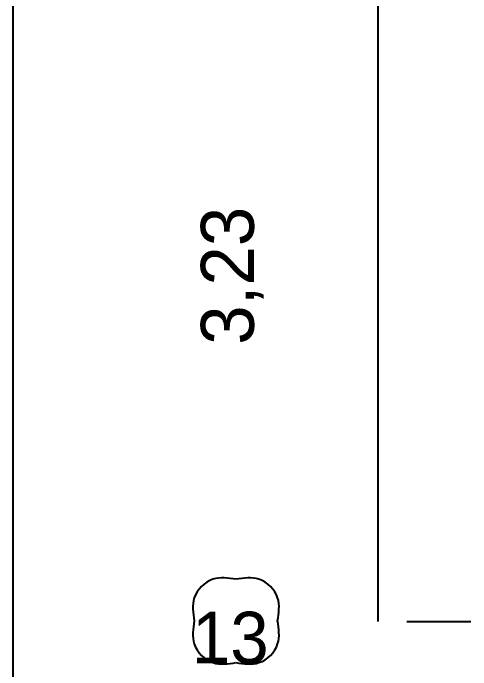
# Model space of a CAD drawing. Header units: millimetres. Extents: x 30 to 56197, y -4580 to 38782.
# Drawn here: x 2132 to 4362, y 5918 to 9116 of the extents above; entities that cross this region are included whole.
import ezdxf

# ---------------------------------------------------------------- set-up
doc = ezdxf.new("R2010")
doc.units = ezdxf.units.MM
doc.layers.add('A-ARCH-REF', color=8, linetype='CONTINUOUS')

msp = doc.modelspace()

# ---------------------------------------------------------------- linework, layer by layer
at = {"layer": 'A-ARCH-REF'}
for p, q in [((2132.1, 2451.8), (2132.1, 38781.7)), ((3909.2, 9566), (3909.2, 6153.1)), ((4050.4, 6153.1), (4362.3, 6153.1))]:
    msp.add_line(p, q, dxfattribs=at)
for points in [[(3217.7, 6359), (3105.6, 6359), (3014.7, 6268.1), (3014.7, 6156)], [(3420.8, 6156), (3420.8, 6268.1), (3329.9, 6359), (3217.7, 6359)], [(3014.7, 6156), (3014.7, 6043.9), (3105.6, 5953), (3217.7, 5953)], [(3217.7, 5953), (3329.9, 5953), (3420.8, 6043.9), (3420.8, 6156)]]:
    msp.add_spline(points, degree=3, dxfattribs=at)

# ---------------------------------------------------------------- texts
msp.add_text('3,23', height=258.29, rotation=90, dxfattribs=at).set_placement((3305, 7500.6))
msp.add_text('13', height=251.62, dxfattribs=at).set_placement((3003, 5949))

doc.saveas('drawing.dxf')
